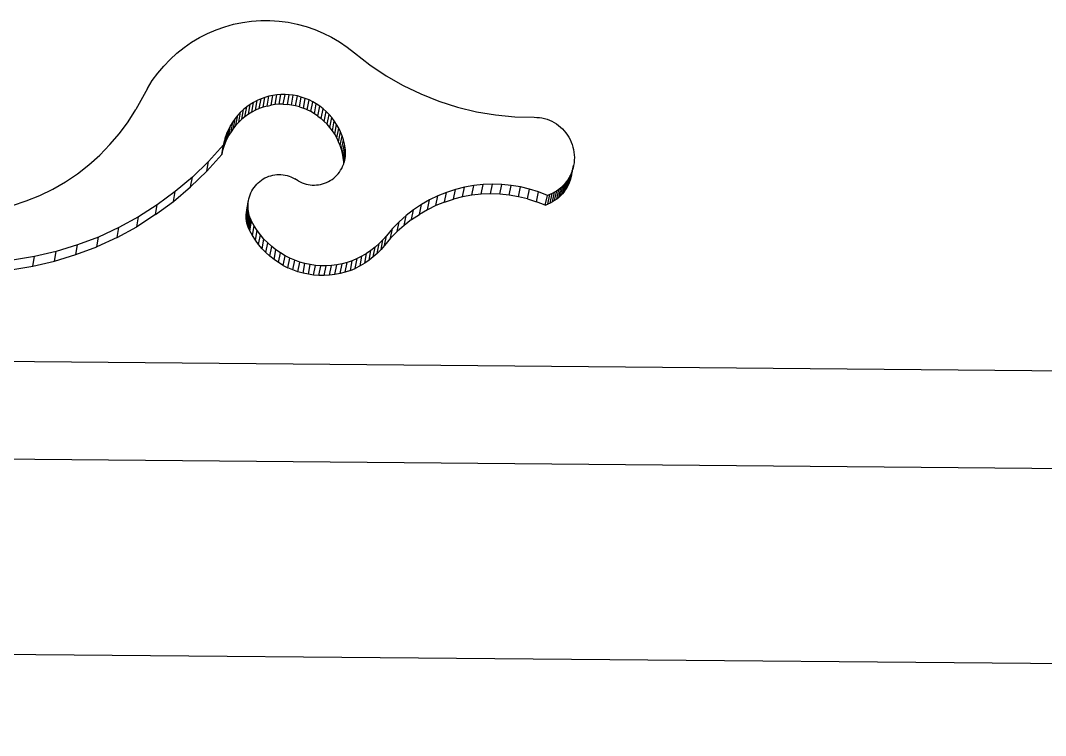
# Model space of a CAD drawing. Extents: x -106 to 80, y -44 to 65.
# Drawn here: x -4.03 to -1.499, y 31.477 to 33.242 of the extents above; entities that cross this region are included whole.
import ezdxf

# ---------------------------------------------------------------- set-up
doc = ezdxf.new("R2010")
doc.units = 0
doc.layers.get('0').update_dxf_attribs({"linetype": 'CONTINUOUS'})

msp = doc.modelspace()

# ---------------------------------------------------------------- linework, layer by layer
for p, q in [((-3.5471, 33.219), (-3.5258, 33.2265)), ((-3.5258, 33.2265), (-3.504, 33.2325)), ((-3.504, 33.2325), (-3.4818, 33.2371)), ((-3.4818, 33.2371), (-3.4594, 33.2402)), ((-3.4594, 33.2402), (-3.4368, 33.2418)), ((-3.4368, 33.2418), (-3.4142, 33.2418)), ((-3.4142, 33.2418), (-3.3916, 33.2403)), ((-3.3916, 33.2403), (-3.3691, 33.2373)), ((-3.3691, 33.2373), (-3.3468, 33.2329)), ((-3.3468, 33.2329), (-3.3249, 33.2269)), ((-3.3249, 33.2269), (-3.3034, 33.2195)), ((-3.5881, 33.1998), (-3.5679, 33.2101)), ((-3.5679, 33.2101), (-3.5471, 33.219)), ((-3.3034, 33.2195), (-3.2824, 33.2106)), ((-3.2824, 33.2106), (-3.262, 33.2004)), ((-3.262, 33.2004), (-3.2423, 33.1888)), ((-3.6439, 33.161), (-3.6262, 33.1752)), ((-3.6262, 33.1752), (-3.6075, 33.1881)), ((-3.6075, 33.1881), (-3.5881, 33.1998)), ((-3.2423, 33.1888), (-3.2234, 33.176)), ((-3.2234, 33.176), (-3.2053, 33.1619)), ((-3.6607, 33.1457), (-3.6439, 33.161)), ((-3.2053, 33.1619), (-3.1671, 33.1322)), ((-3.691, 33.1118), (-3.6764, 33.1293)), ((-3.6764, 33.1293), (-3.6607, 33.1457)), ((-3.1671, 33.1322), (-3.1269, 33.1053)), ((-3.7045, 33.0934), (-3.691, 33.1118)), ((-3.1269, 33.1053), (-3.0851, 33.0813)), ((-3.7167, 33.0742), (-3.7449, 33.0223)), ((-3.7167, 33.0742), (-3.7045, 33.0934)), ((-3.0851, 33.0813), (-3.0417, 33.0604)), ((-3.4361, 33.0486), (-3.4454, 33.0445)), ((-3.4405, 33.0244), (-3.4361, 33.0486)), ((-3.4266, 33.0521), (-3.4361, 33.0486)), ((-3.431, 33.0278), (-3.4266, 33.0521)), ((-3.4168, 33.0549), (-3.4266, 33.0521)), ((-3.4213, 33.0306), (-3.4168, 33.0549)), ((-3.4069, 33.057), (-3.4168, 33.0549)), ((-3.4114, 33.0327), (-3.4069, 33.057)), ((-3.3969, 33.0584), (-3.4069, 33.057)), ((-3.4014, 33.0342), (-3.3969, 33.0584)), ((-3.3868, 33.0592), (-3.3969, 33.0584)), ((-3.3913, 33.035), (-3.3868, 33.0592)), ((-3.3766, 33.0593), (-3.3868, 33.0592)), ((-3.3811, 33.0351), (-3.3766, 33.0593)), ((-3.3665, 33.0587), (-3.3766, 33.0593)), ((-3.371, 33.0345), (-3.3665, 33.0587)), ((-3.3564, 33.0574), (-3.3665, 33.0587)), ((-3.3609, 33.0332), (-3.3564, 33.0574)), ((-3.3464, 33.0555), (-3.3564, 33.0574)), ((-3.351, 33.0312), (-3.3464, 33.0555)), ((-3.3366, 33.0529), (-3.3464, 33.0555)), ((-3.3411, 33.0286), (-3.3366, 33.0529)), ((-3.327, 33.0496), (-3.3366, 33.0529)), ((-3.3315, 33.0253), (-3.327, 33.0496)), ((-3.3175, 33.0457), (-3.327, 33.0496)), ((-3.0417, 33.0604), (-2.997, 33.0425)), ((-3.4713, 33.0286), (-3.4791, 33.0222)), ((-3.4757, 33.0044), (-3.4713, 33.0286)), ((-3.463, 33.0345), (-3.4713, 33.0286)), ((-3.4674, 33.0103), (-3.463, 33.0345)), ((-3.4543, 33.0398), (-3.463, 33.0345)), ((-3.4588, 33.0156), (-3.4543, 33.0398)), ((-3.4454, 33.0445), (-3.4543, 33.0398)), ((-3.4498, 33.0203), (-3.4454, 33.0445)), ((-3.4405, 33.0244), (-3.4498, 33.0203)), ((-3.431, 33.0278), (-3.4405, 33.0244)), ((-3.4213, 33.0306), (-3.431, 33.0278)), ((-3.4213, 33.0306), (-3.4114, 33.0327)), ((-3.4014, 33.0342), (-3.4114, 33.0327)), ((-3.3913, 33.035), (-3.4014, 33.0342)), ((-3.3811, 33.0351), (-3.3913, 33.035)), ((-3.3811, 33.0351), (-3.371, 33.0345)), ((-3.3609, 33.0332), (-3.371, 33.0345)), ((-3.351, 33.0312), (-3.3609, 33.0332)), ((-3.3411, 33.0286), (-3.351, 33.0312)), ((-3.3411, 33.0286), (-3.3315, 33.0253)), ((-3.3221, 33.0214), (-3.3315, 33.0253)), ((-3.3221, 33.0214), (-3.3175, 33.0457)), ((-3.3084, 33.0411), (-3.3175, 33.0457)), ((-3.3129, 33.0169), (-3.3084, 33.0411)), ((-3.2996, 33.036), (-3.3084, 33.0411)), ((-3.3041, 33.0117), (-3.2996, 33.036)), ((-3.2911, 33.0302), (-3.2996, 33.036)), ((-3.2956, 33.006), (-3.2911, 33.0302)), ((-3.283, 33.0239), (-3.2911, 33.0302)), ((-3.2876, 32.9997), (-3.283, 33.0239)), ((-3.2753, 33.0171), (-3.283, 33.0239)), ((-2.997, 33.0425), (-2.9512, 33.0279)), ((-2.9512, 33.0279), (-2.9045, 33.0166)), ((-3.7643, 32.9919), (-3.7449, 33.0223)), ((-3.4999, 32.9999), (-3.5058, 32.9915)), ((-3.5043, 32.9757), (-3.4999, 32.9999)), ((-3.4935, 33.0078), (-3.4999, 32.9999)), ((-3.4979, 32.9836), (-3.4935, 33.0078)), ((-3.4866, 33.0152), (-3.4935, 33.0078)), ((-3.4909, 32.991), (-3.4866, 33.0152)), ((-3.4835, 32.9979), (-3.4909, 32.991)), ((-3.4791, 33.0222), (-3.4866, 33.0152)), ((-3.4835, 32.9979), (-3.4791, 33.0222)), ((-3.4757, 33.0044), (-3.4835, 32.9979)), ((-3.4674, 33.0103), (-3.4757, 33.0044)), ((-3.4588, 33.0156), (-3.4674, 33.0103)), ((-3.4498, 33.0203), (-3.4588, 33.0156)), ((-3.3129, 33.0169), (-3.3221, 33.0214)), ((-3.3041, 33.0117), (-3.3129, 33.0169)), ((-3.2956, 33.006), (-3.3041, 33.0117)), ((-3.2956, 33.006), (-3.2876, 32.9997)), ((-3.2799, 32.9929), (-3.2876, 32.9997)), ((-3.2799, 32.9929), (-3.2753, 33.0171)), ((-3.2681, 33.0098), (-3.2753, 33.0171)), ((-3.2727, 32.9856), (-3.2681, 33.0098)), ((-3.2614, 33.002), (-3.2681, 33.0098)), ((-3.266, 32.9778), (-3.2614, 33.002)), ((-3.2552, 32.9938), (-3.2614, 33.002)), ((-2.9045, 33.0166), (-2.8572, 33.0086)), ((-2.8572, 33.0086), (-2.8095, 33.0041)), ((-2.8095, 33.0041), (-2.7617, 33.0029)), ((-2.7617, 33.0029), (-2.7552, 33.0027)), ((-2.7552, 33.0027), (-2.7488, 33.0022)), ((-2.7488, 33.0022), (-2.7425, 33.0012)), ((-2.7425, 33.0012), (-2.7362, 32.9997)), ((-2.7362, 32.9997), (-2.73, 32.9979)), ((-2.73, 32.9979), (-2.724, 32.9956)), ((-3.7857, 32.9629), (-3.7643, 32.9919)), ((-3.5203, 32.9496), (-3.5159, 32.9738)), ((-3.5159, 32.9738), (-3.5201, 32.9644)), ((-3.5112, 32.9828), (-3.5159, 32.9738)), ((-3.5155, 32.9586), (-3.5112, 32.9828)), ((-3.5058, 32.9915), (-3.5112, 32.9828)), ((-3.5102, 32.9673), (-3.5058, 32.9915)), ((-3.5043, 32.9757), (-3.5102, 32.9673)), ((-3.4979, 32.9836), (-3.5043, 32.9757)), ((-3.4979, 32.9836), (-3.4909, 32.991)), ((-3.2727, 32.9856), (-3.2799, 32.9929)), ((-3.266, 32.9778), (-3.2727, 32.9856)), ((-3.2598, 32.9696), (-3.266, 32.9778)), ((-3.2598, 32.9696), (-3.2552, 32.9938)), ((-3.2495, 32.9852), (-3.2552, 32.9938)), ((-3.2541, 32.961), (-3.2495, 32.9852)), ((-3.2444, 32.9762), (-3.2495, 32.9852)), ((-3.2491, 32.952), (-3.2444, 32.9762)), ((-3.24, 32.9669), (-3.2444, 32.9762)), ((-2.724, 32.9956), (-2.7181, 32.993)), ((-2.7181, 32.993), (-2.7124, 32.9899)), ((-2.7124, 32.9899), (-2.7069, 32.9865)), ((-2.7069, 32.9865), (-2.7016, 32.9827)), ((-2.7016, 32.9827), (-2.6966, 32.9786)), ((-2.6966, 32.9786), (-2.6919, 32.9742)), ((-2.6919, 32.9742), (-2.6874, 32.9694)), ((-3.809, 32.9354), (-3.7857, 32.9629)), ((-3.528, 32.9306), (-3.5236, 32.9548)), ((-3.5236, 32.9548), (-3.5265, 32.9449)), ((-3.5244, 32.9402), (-3.5201, 32.9644)), ((-3.5203, 32.9496), (-3.5244, 32.9402)), ((-3.5201, 32.9644), (-3.5236, 32.9548)), ((-3.5155, 32.9586), (-3.5203, 32.9496)), ((-3.5102, 32.9673), (-3.5155, 32.9586)), ((-3.2541, 32.961), (-3.2598, 32.9696)), ((-3.2491, 32.952), (-3.2541, 32.961)), ((-3.2446, 32.9427), (-3.2491, 32.952)), ((-3.2446, 32.9427), (-3.24, 32.9669)), ((-3.2407, 32.9332), (-3.2361, 32.9573)), ((-3.2361, 32.9573), (-3.24, 32.9669)), ((-3.2375, 32.9234), (-3.2328, 32.9475)), ((-3.2328, 32.9475), (-3.2361, 32.9573)), ((-3.2302, 32.9375), (-3.2328, 32.9475)), ((-2.6874, 32.9694), (-2.6833, 32.9644)), ((-2.6833, 32.9644), (-2.6795, 32.9591)), ((-2.6795, 32.9591), (-2.676, 32.9536)), ((-2.676, 32.9536), (-2.673, 32.9478)), ((-2.673, 32.9478), (-2.6703, 32.9418)), ((-3.8341, 32.9096), (-3.809, 32.9354)), ((-3.5287, 32.9349), (-3.5658, 32.8937)), ((-3.5331, 32.9107), (-3.5287, 32.9349)), ((-3.5309, 32.9207), (-3.5265, 32.9449)), ((-3.528, 32.9306), (-3.5309, 32.9207)), ((-3.5265, 32.9449), (-3.5287, 32.9349)), ((-3.5244, 32.9402), (-3.528, 32.9306)), ((-3.2407, 32.9332), (-3.2446, 32.9427)), ((-3.2375, 32.9234), (-3.2407, 32.9332)), ((-3.2349, 32.9134), (-3.2375, 32.9234)), ((-3.2349, 32.9134), (-3.2302, 32.9375)), ((-3.2329, 32.9033), (-3.2283, 32.9274)), ((-3.2323, 32.8981), (-3.2277, 32.9222)), ((-3.2283, 32.9274), (-3.2302, 32.9375)), ((-3.2277, 32.9222), (-3.2283, 32.9274)), ((-3.2274, 32.9169), (-3.2277, 32.9222)), ((-2.6703, 32.9418), (-2.668, 32.9357)), ((-2.668, 32.9357), (-2.666, 32.9295)), ((-2.666, 32.9295), (-2.6645, 32.9231)), ((-2.6645, 32.9231), (-2.6635, 32.9167)), ((-3.8609, 32.8856), (-3.8341, 32.9096)), ((-3.5701, 32.8696), (-3.5331, 32.9107)), ((-3.5309, 32.9207), (-3.5331, 32.9107)), ((-3.2329, 32.9033), (-3.2349, 32.9134)), ((-3.2323, 32.8981), (-3.2329, 32.9033)), ((-3.232, 32.8928), (-3.2323, 32.8981)), ((-3.232, 32.8928), (-3.2274, 32.9169)), ((-3.2319, 32.888), (-3.2274, 32.9117)), ((-3.2303, 32.8932), (-3.2277, 32.9065)), ((-3.2295, 32.8961), (-3.2285, 32.9013)), ((-3.2285, 32.9013), (-3.2277, 32.9065)), ((-3.2277, 32.9065), (-3.2274, 32.9117)), ((-3.2274, 32.9117), (-3.2274, 32.9169)), ((-2.6635, 32.9167), (-2.6628, 32.9102)), ((-2.6627, 32.8971), (-2.6634, 32.8907)), ((-2.6628, 32.9102), (-2.6626, 32.9037)), ((-2.6626, 32.9037), (-2.6627, 32.8971)), ((-3.8892, 32.8636), (-3.8609, 32.8856)), ((-3.5658, 32.8937), (-3.6055, 32.8551)), ((-3.5701, 32.8696), (-3.5658, 32.8937)), ((-3.2424, 32.8678), (-3.2395, 32.8721)), ((-3.2395, 32.8721), (-3.2369, 32.8766)), ((-3.2369, 32.8766), (-3.2346, 32.8813)), ((-3.2346, 32.8813), (-3.2326, 32.8861)), ((-3.2326, 32.8861), (-3.232, 32.8878)), ((-3.232, 32.8878), (-3.232, 32.8928)), ((-3.232, 32.8878), (-3.2319, 32.888)), ((-3.2319, 32.888), (-3.2309, 32.8911)), ((-3.2309, 32.8911), (-3.2303, 32.8932)), ((-3.2303, 32.8932), (-3.2295, 32.8961)), ((-2.6695, 32.8601), (-2.6644, 32.8842)), ((-2.6693, 32.8618), (-2.6658, 32.8779)), ((-2.6685, 32.8666), (-2.6667, 32.8748)), ((-2.6683, 32.8688), (-2.6677, 32.8716)), ((-2.6677, 32.8716), (-2.6682, 32.8704)), ((-2.6667, 32.8748), (-2.6677, 32.8716)), ((-2.6658, 32.8779), (-2.6667, 32.8748)), ((-2.6644, 32.8842), (-2.6658, 32.8779)), ((-2.6634, 32.8907), (-2.6644, 32.8842)), ((-3.919, 32.8436), (-3.8892, 32.8636)), ((-3.6055, 32.8551), (-3.6477, 32.8194)), ((-3.6098, 32.831), (-3.5701, 32.8696)), ((-3.6098, 32.831), (-3.6055, 32.8551)), ((-3.4392, 32.8447), (-3.4351, 32.8478)), ((-3.4351, 32.8478), (-3.4308, 32.8506)), ((-3.4308, 32.8506), (-3.4264, 32.8531)), ((-3.4264, 32.8531), (-3.4218, 32.8553)), ((-3.4218, 32.8553), (-3.417, 32.8572)), ((-3.417, 32.8572), (-3.4122, 32.8587)), ((-3.4122, 32.8587), (-3.4072, 32.86)), ((-3.4072, 32.86), (-3.4022, 32.8609)), ((-3.4022, 32.8609), (-3.3971, 32.8614)), ((-3.3971, 32.8614), (-3.392, 32.8616)), ((-3.392, 32.8616), (-3.3869, 32.8615)), ((-3.3869, 32.8615), (-3.3818, 32.8611)), ((-3.3818, 32.8611), (-3.3768, 32.8603)), ((-3.3768, 32.8603), (-3.3718, 32.8591)), ((-3.3718, 32.8591), (-3.3669, 32.8577)), ((-3.3669, 32.8577), (-3.3621, 32.8559)), ((-3.3621, 32.8559), (-3.3574, 32.8538)), ((-3.3574, 32.8538), (-3.3528, 32.8514)), ((-3.344, 32.846), (-3.3528, 32.8514)), ((-3.344, 32.846), (-3.3394, 32.8435)), ((-3.2696, 32.8443), (-3.2651, 32.8469)), ((-3.2651, 32.8469), (-3.2608, 32.8497)), ((-3.2608, 32.8497), (-3.2566, 32.8528)), ((-3.2566, 32.8528), (-3.2527, 32.8562)), ((-3.2527, 32.8562), (-3.249, 32.8598)), ((-3.249, 32.8598), (-3.2456, 32.8637)), ((-3.2456, 32.8637), (-3.2424, 32.8678)), ((-2.6842, 32.8244), (-2.679, 32.8484)), ((-2.679, 32.8484), (-2.6828, 32.8432)), ((-2.6808, 32.8299), (-2.6756, 32.8539)), ((-2.6756, 32.8539), (-2.679, 32.8484)), ((-2.6777, 32.8356), (-2.6726, 32.8596)), ((-2.6726, 32.8596), (-2.6756, 32.8539)), ((-2.6751, 32.8415), (-2.6699, 32.8656)), ((-2.6728, 32.8476), (-2.6751, 32.8415)), ((-2.6728, 32.8476), (-2.6683, 32.8688)), ((-2.671, 32.8538), (-2.6728, 32.8476)), ((-2.6699, 32.8656), (-2.6726, 32.8596)), ((-2.671, 32.8538), (-2.6693, 32.8618)), ((-2.6695, 32.8601), (-2.671, 32.8538)), ((-2.6682, 32.8704), (-2.6699, 32.8656)), ((-2.6693, 32.8618), (-2.6695, 32.8601)), ((-2.6685, 32.8666), (-2.6693, 32.8618)), ((-2.6683, 32.8688), (-2.6685, 32.8666)), ((-2.6682, 32.8704), (-2.6683, 32.8688)), ((-3.9823, 32.8099), (-3.9501, 32.8256)), ((-3.9501, 32.8256), (-3.919, 32.8436)), ((-3.652, 32.7953), (-3.6098, 32.831)), ((-3.461, 32.8166), (-3.4587, 32.8212)), ((-3.4587, 32.8212), (-3.4561, 32.8256)), ((-3.4561, 32.8256), (-3.4533, 32.8299)), ((-3.4533, 32.8299), (-3.4501, 32.8339)), ((-3.4501, 32.8339), (-3.4467, 32.8378)), ((-3.4467, 32.8378), (-3.4431, 32.8414)), ((-3.4431, 32.8414), (-3.4392, 32.8447)), ((-3.3394, 32.8435), (-3.3347, 32.8414)), ((-3.3347, 32.8414), (-3.3298, 32.8396)), ((-3.3298, 32.8396), (-3.3248, 32.8381)), ((-3.3248, 32.8381), (-3.3198, 32.837)), ((-3.3198, 32.837), (-3.3146, 32.8362)), ((-3.3146, 32.8362), (-3.3095, 32.8357)), ((-3.3095, 32.8357), (-3.3043, 32.8356)), ((-3.3043, 32.8356), (-3.2992, 32.8358)), ((-3.2992, 32.8358), (-3.294, 32.8364)), ((-3.294, 32.8364), (-3.289, 32.8373)), ((-3.289, 32.8373), (-3.284, 32.8386)), ((-3.284, 32.8386), (-3.279, 32.8402)), ((-3.279, 32.8402), (-3.2742, 32.8421)), ((-3.2742, 32.8421), (-3.2696, 32.8443)), ((-2.956, 32.8247), (-2.978, 32.8176)), ((-2.9609, 32.8007), (-2.956, 32.8247)), ((-2.9336, 32.8303), (-2.956, 32.8247)), ((-2.9385, 32.8063), (-2.9336, 32.8303)), ((-2.9108, 32.8344), (-2.9336, 32.8303)), ((-2.9157, 32.8104), (-2.9108, 32.8344)), ((-2.8878, 32.8369), (-2.9108, 32.8344)), ((-2.8928, 32.8128), (-2.8878, 32.8369)), ((-2.8647, 32.8378), (-2.8878, 32.8369)), ((-2.8697, 32.8137), (-2.8647, 32.8378)), ((-2.8416, 32.8371), (-2.8647, 32.8378)), ((-2.8466, 32.813), (-2.8416, 32.8371)), ((-2.8185, 32.8348), (-2.8416, 32.8371)), ((-2.8235, 32.8108), (-2.8185, 32.8348)), ((-2.7957, 32.831), (-2.8185, 32.8348)), ((-2.8007, 32.8069), (-2.7957, 32.831)), ((-2.7731, 32.8256), (-2.7957, 32.831)), ((-2.7781, 32.8015), (-2.7731, 32.8256)), ((-2.7509, 32.8186), (-2.7731, 32.8256)), ((-2.7062, 32.8213), (-2.7117, 32.8179)), ((-2.7113, 32.7972), (-2.7062, 32.8213)), ((-2.701, 32.825), (-2.7062, 32.8213)), ((-2.7061, 32.801), (-2.701, 32.825)), ((-2.7011, 32.805), (-2.696, 32.8291)), ((-2.696, 32.8291), (-2.701, 32.825)), ((-2.6964, 32.8094), (-2.6913, 32.8335)), ((-2.6913, 32.8335), (-2.696, 32.8291)), ((-2.692, 32.8141), (-2.6869, 32.8382)), ((-2.6869, 32.8382), (-2.6913, 32.8335)), ((-2.6879, 32.8191), (-2.6828, 32.8432)), ((-2.6842, 32.8244), (-2.6879, 32.8191)), ((-2.6828, 32.8432), (-2.6869, 32.8382)), ((-2.6808, 32.8299), (-2.6842, 32.8244)), ((-2.6777, 32.8356), (-2.6808, 32.8299)), ((-2.6751, 32.8415), (-2.6777, 32.8356)), ((-4.0495, 32.7853), (-4.0155, 32.7964)), ((-4.0155, 32.7964), (-3.9823, 32.8099)), ((-3.6964, 32.7626), (-3.652, 32.7953)), ((-3.6477, 32.8194), (-3.6922, 32.7866)), ((-3.652, 32.7953), (-3.6477, 32.8194)), ((-3.4715, 32.7729), (-3.4671, 32.7969)), ((-3.4675, 32.7944), (-3.4671, 32.7969)), ((-3.4671, 32.7969), (-3.4661, 32.8019)), ((-3.4661, 32.8019), (-3.4647, 32.8069)), ((-3.4647, 32.8069), (-3.463, 32.8118)), ((-3.463, 32.8118), (-3.461, 32.8166)), ((-3.0202, 32.7988), (-3.0403, 32.7873)), ((-3.025, 32.7748), (-3.0202, 32.7988)), ((-2.9994, 32.8089), (-3.0202, 32.7988)), ((-3.0042, 32.7849), (-2.9994, 32.8089)), ((-2.978, 32.8176), (-2.9994, 32.8089)), ((-2.9828, 32.7935), (-2.978, 32.8176)), ((-2.9828, 32.7935), (-2.9609, 32.8007)), ((-2.9385, 32.8063), (-2.9609, 32.8007)), ((-2.9157, 32.8104), (-2.9385, 32.8063)), ((-2.8928, 32.8128), (-2.9157, 32.8104)), ((-2.8697, 32.8137), (-2.8928, 32.8128)), ((-2.8466, 32.813), (-2.8697, 32.8137)), ((-2.8235, 32.8108), (-2.8466, 32.813)), ((-2.8007, 32.8069), (-2.8235, 32.8108)), ((-2.7781, 32.8015), (-2.8007, 32.8069)), ((-2.7781, 32.8015), (-2.756, 32.7946)), ((-2.756, 32.7946), (-2.7509, 32.8186)), ((-2.7292, 32.8101), (-2.7509, 32.8186)), ((-2.7343, 32.7861), (-2.7292, 32.8101)), ((-2.7232, 32.8123), (-2.7292, 32.8101)), ((-2.7283, 32.7883), (-2.7232, 32.8123)), ((-2.7173, 32.8149), (-2.7232, 32.8123)), ((-2.7225, 32.7909), (-2.7173, 32.8149)), ((-2.7117, 32.8179), (-2.7173, 32.8149)), ((-2.7168, 32.7939), (-2.7117, 32.8179)), ((-2.7113, 32.7972), (-2.7168, 32.7939)), ((-2.7061, 32.801), (-2.7113, 32.7972)), ((-2.7011, 32.805), (-2.7061, 32.801)), ((-2.6964, 32.8094), (-2.7011, 32.805)), ((-2.692, 32.8141), (-2.6964, 32.8094)), ((-2.6879, 32.8191), (-2.692, 32.8141)), ((18.2179, 32.1984), (-45.9843, 32.7785)), ((-3.6922, 32.7866), (-3.7388, 32.7569)), ((-3.6964, 32.7626), (-3.6922, 32.7866)), ((-3.4726, 32.7626), (-3.4686, 32.7844)), ((-3.4726, 32.7574), (-3.4682, 32.7814)), ((-3.4724, 32.7522), (-3.468, 32.7762)), ((-3.4722, 32.7677), (-3.4701, 32.7793)), ((-3.4722, 32.7677), (-3.4715, 32.7729)), ((-3.4717, 32.747), (-3.4673, 32.771)), ((-3.4715, 32.7729), (-3.4705, 32.7779)), ((-3.4705, 32.7779), (-3.4675, 32.7944)), ((-3.4705, 32.7779), (-3.4701, 32.7793)), ((-3.4701, 32.7793), (-3.4678, 32.7917)), ((-3.4701, 32.7793), (-3.4691, 32.7829)), ((-3.4691, 32.7829), (-3.468, 32.7888)), ((-3.4691, 32.7829), (-3.4686, 32.7844)), ((-3.4686, 32.7844), (-3.4682, 32.7866)), ((-3.4686, 32.7844), (-3.4682, 32.7855)), ((-3.4682, 32.7866), (-3.468, 32.7888)), ((-3.4682, 32.7855), (-3.4682, 32.7866)), ((-3.4682, 32.7814), (-3.4682, 32.7855)), ((-3.468, 32.7762), (-3.4682, 32.7814)), ((-3.468, 32.7888), (-3.4678, 32.7917)), ((-3.4673, 32.771), (-3.468, 32.7762)), ((-3.4678, 32.7917), (-3.4675, 32.7944)), ((-3.4664, 32.7659), (-3.4673, 32.771)), ((-3.0595, 32.7744), (-3.0778, 32.7602)), ((-3.0643, 32.7504), (-3.0595, 32.7744)), ((-3.0403, 32.7873), (-3.0595, 32.7744)), ((-3.0451, 32.7633), (-3.0403, 32.7873)), ((-3.025, 32.7748), (-3.0451, 32.7633)), ((-3.0042, 32.7849), (-3.025, 32.7748)), ((-2.9828, 32.7935), (-3.0042, 32.7849)), ((-2.7343, 32.7861), (-2.756, 32.7946)), ((-2.7343, 32.7861), (-2.7283, 32.7883)), ((-2.7225, 32.7909), (-2.7283, 32.7883)), ((-2.7168, 32.7939), (-2.7225, 32.7909)), ((-3.7388, 32.7569), (-3.7872, 32.7305)), ((-3.6964, 32.7626), (-3.7429, 32.7329)), ((-3.7429, 32.7329), (-3.7388, 32.7569)), ((-3.4726, 32.7626), (-3.4722, 32.7677)), ((-3.4726, 32.7574), (-3.4726, 32.7626)), ((-3.4724, 32.7522), (-3.4726, 32.7574)), ((-3.4717, 32.747), (-3.4724, 32.7522)), ((-3.4708, 32.7419), (-3.4717, 32.747)), ((-3.4708, 32.7419), (-3.4664, 32.7659)), ((-3.4695, 32.7369), (-3.4651, 32.7609)), ((-3.4679, 32.732), (-3.4635, 32.756)), ((-3.4651, 32.7609), (-3.4664, 32.7659)), ((-3.466, 32.7272), (-3.4615, 32.7511)), ((-3.4635, 32.756), (-3.4651, 32.7609)), ((-3.4637, 32.7225), (-3.4593, 32.7464)), ((-3.4615, 32.7511), (-3.4635, 32.756)), ((-3.4593, 32.7464), (-3.4615, 32.7511)), ((-3.4528, 32.7347), (-3.4593, 32.7464)), ((-3.0952, 32.7448), (-3.1114, 32.7282)), ((-3.0999, 32.7208), (-3.0952, 32.7448)), ((-3.0778, 32.7602), (-3.0952, 32.7448)), ((-3.0826, 32.7362), (-3.0778, 32.7602)), ((-3.0643, 32.7504), (-3.0826, 32.7362)), ((-3.0643, 32.7504), (-3.0451, 32.7633)), ((-3.7872, 32.7305), (-3.8374, 32.7074)), ((-3.7913, 32.7065), (-3.7429, 32.7329)), ((-3.7913, 32.7065), (-3.7872, 32.7305)), ((-3.4695, 32.7369), (-3.4708, 32.7419)), ((-3.4679, 32.732), (-3.4695, 32.7369)), ((-3.466, 32.7272), (-3.4679, 32.732)), ((-3.4637, 32.7225), (-3.466, 32.7272)), ((-3.4572, 32.7108), (-3.4637, 32.7225)), ((-3.4572, 32.7108), (-3.4528, 32.7347)), ((-3.4455, 32.7235), (-3.4528, 32.7347)), ((-3.4499, 32.6995), (-3.4455, 32.7235)), ((-3.4375, 32.7127), (-3.4455, 32.7235)), ((-3.1114, 32.7282), (-3.1266, 32.7105)), ((-3.1162, 32.7043), (-3.1114, 32.7282)), ((-3.0999, 32.7208), (-3.1162, 32.7043)), ((-3.0826, 32.7362), (-3.0999, 32.7208)), ((-3.8374, 32.7074), (-3.8889, 32.6878)), ((-3.8414, 32.6835), (-3.8374, 32.7074)), ((-3.7913, 32.7065), (-3.8414, 32.6835)), ((-3.4499, 32.6995), (-3.4572, 32.7108)), ((-3.442, 32.6888), (-3.4499, 32.6995)), ((-3.442, 32.6888), (-3.4375, 32.7127)), ((-3.4289, 32.7025), (-3.4375, 32.7127)), ((-3.4333, 32.6786), (-3.4289, 32.7025)), ((-3.4196, 32.6929), (-3.4289, 32.7025)), ((-3.1352, 32.7005), (-3.1444, 32.691)), ((-3.1399, 32.6765), (-3.1352, 32.7005)), ((-3.1266, 32.7105), (-3.1352, 32.7005)), ((-3.1313, 32.6866), (-3.1266, 32.7105)), ((-3.1162, 32.7043), (-3.1313, 32.6866)), ((-3.9417, 32.6718), (-3.9954, 32.6594)), ((-3.9456, 32.6479), (-3.9417, 32.6718)), ((-3.8889, 32.6878), (-3.9417, 32.6718)), ((-3.8929, 32.6639), (-3.8889, 32.6878)), ((-3.8929, 32.6639), (-3.8414, 32.6835)), ((-3.4333, 32.6786), (-3.442, 32.6888)), ((-3.424, 32.669), (-3.4333, 32.6786)), ((-3.424, 32.669), (-3.4196, 32.6929)), ((-3.424, 32.669), (-3.4142, 32.66)), ((-3.4097, 32.6839), (-3.4196, 32.6929)), ((-3.4142, 32.66), (-3.4097, 32.6839)), ((-3.3993, 32.6756), (-3.4097, 32.6839)), ((-3.4037, 32.6517), (-3.3993, 32.6756)), ((-3.3883, 32.6681), (-3.3993, 32.6756)), ((-3.1646, 32.674), (-3.1756, 32.6666)), ((-3.1693, 32.6501), (-3.1646, 32.674)), ((-3.1542, 32.6821), (-3.1646, 32.674)), ((-3.1589, 32.6582), (-3.1542, 32.6821)), ((-3.1444, 32.691), (-3.1542, 32.6821)), ((-3.1491, 32.6671), (-3.1444, 32.691)), ((-3.1399, 32.6765), (-3.1491, 32.6671)), ((-3.1313, 32.6866), (-3.1399, 32.6765)), ((-3.9954, 32.6594), (-4.0499, 32.6506)), ((-3.9993, 32.6355), (-3.9954, 32.6594)), ((-3.9993, 32.6355), (-3.9456, 32.6479)), ((-3.9456, 32.6479), (-3.8929, 32.6639)), ((-3.4037, 32.6517), (-3.4142, 32.66)), ((-3.3928, 32.6442), (-3.4037, 32.6517)), ((-3.3928, 32.6442), (-3.3883, 32.6681)), ((-3.3814, 32.6373), (-3.3928, 32.6442)), ((-3.3769, 32.6612), (-3.3883, 32.6681)), ((-3.3814, 32.6373), (-3.3769, 32.6612)), ((-3.3651, 32.6552), (-3.3769, 32.6612)), ((-3.3696, 32.6313), (-3.3651, 32.6552)), ((-3.3529, 32.6499), (-3.3651, 32.6552)), ((-3.3574, 32.626), (-3.3529, 32.6499)), ((-3.3404, 32.6455), (-3.3529, 32.6499)), ((-3.3449, 32.6216), (-3.3404, 32.6455)), ((-3.3276, 32.6419), (-3.3404, 32.6455)), ((-3.2234, 32.6447), (-3.2361, 32.6413)), ((-3.228, 32.6208), (-3.2234, 32.6447)), ((-3.2109, 32.6489), (-3.2234, 32.6447)), ((-3.2155, 32.625), (-3.2109, 32.6489)), ((-3.1987, 32.654), (-3.2109, 32.6489)), ((-3.2034, 32.6301), (-3.1987, 32.654)), ((-3.1869, 32.6599), (-3.1987, 32.654)), ((-3.1916, 32.636), (-3.1869, 32.6599)), ((-3.1756, 32.6666), (-3.1869, 32.6599)), ((-3.1802, 32.6427), (-3.1756, 32.6666)), ((-3.1693, 32.6501), (-3.1802, 32.6427)), ((-3.1589, 32.6582), (-3.1693, 32.6501)), ((-3.1491, 32.6671), (-3.1589, 32.6582)), ((-4.0537, 32.6268), (-3.9993, 32.6355)), ((-3.3814, 32.6373), (-3.3696, 32.6313)), ((-3.3574, 32.626), (-3.3696, 32.6313)), ((-3.3449, 32.6216), (-3.3574, 32.626)), ((-3.3322, 32.618), (-3.3449, 32.6216)), ((-3.3322, 32.618), (-3.3276, 32.6419)), ((-3.3147, 32.6392), (-3.3276, 32.6419)), ((-3.3192, 32.6153), (-3.3147, 32.6392)), ((-3.3016, 32.6373), (-3.3147, 32.6392)), ((-3.3062, 32.6134), (-3.3016, 32.6373)), ((-3.2884, 32.6363), (-3.3016, 32.6373)), ((-3.293, 32.6125), (-3.2884, 32.6363)), ((-3.2753, 32.6362), (-3.2884, 32.6363)), ((-3.2798, 32.6124), (-3.2753, 32.6362)), ((-3.2621, 32.637), (-3.2753, 32.6362)), ((-3.2667, 32.6132), (-3.2621, 32.637)), ((-3.249, 32.6387), (-3.2621, 32.637)), ((-3.2536, 32.6148), (-3.249, 32.6387)), ((-3.2361, 32.6413), (-3.249, 32.6387)), ((-3.2407, 32.6174), (-3.2361, 32.6413)), ((-3.228, 32.6208), (-3.2407, 32.6174)), ((-3.2155, 32.625), (-3.228, 32.6208)), ((-3.2155, 32.625), (-3.2034, 32.6301)), ((-3.1916, 32.636), (-3.2034, 32.6301)), ((-3.1802, 32.6427), (-3.1916, 32.636)), ((-3.3192, 32.6153), (-3.3322, 32.618)), ((-3.3062, 32.6134), (-3.3192, 32.6153)), ((-3.293, 32.6125), (-3.3062, 32.6134)), ((-3.2798, 32.6124), (-3.293, 32.6125)), ((-3.2667, 32.6132), (-3.2798, 32.6124)), ((-3.2536, 32.6148), (-3.2667, 32.6132)), ((-3.2407, 32.6174), (-3.2536, 32.6148)), ((-45.9828, 32.5349), (18.2173, 31.9605)), ((-46.4018, 32.049), (18.7887, 31.477))]:
    msp.add_line(p, q)

doc.saveas('drawing.dxf')
